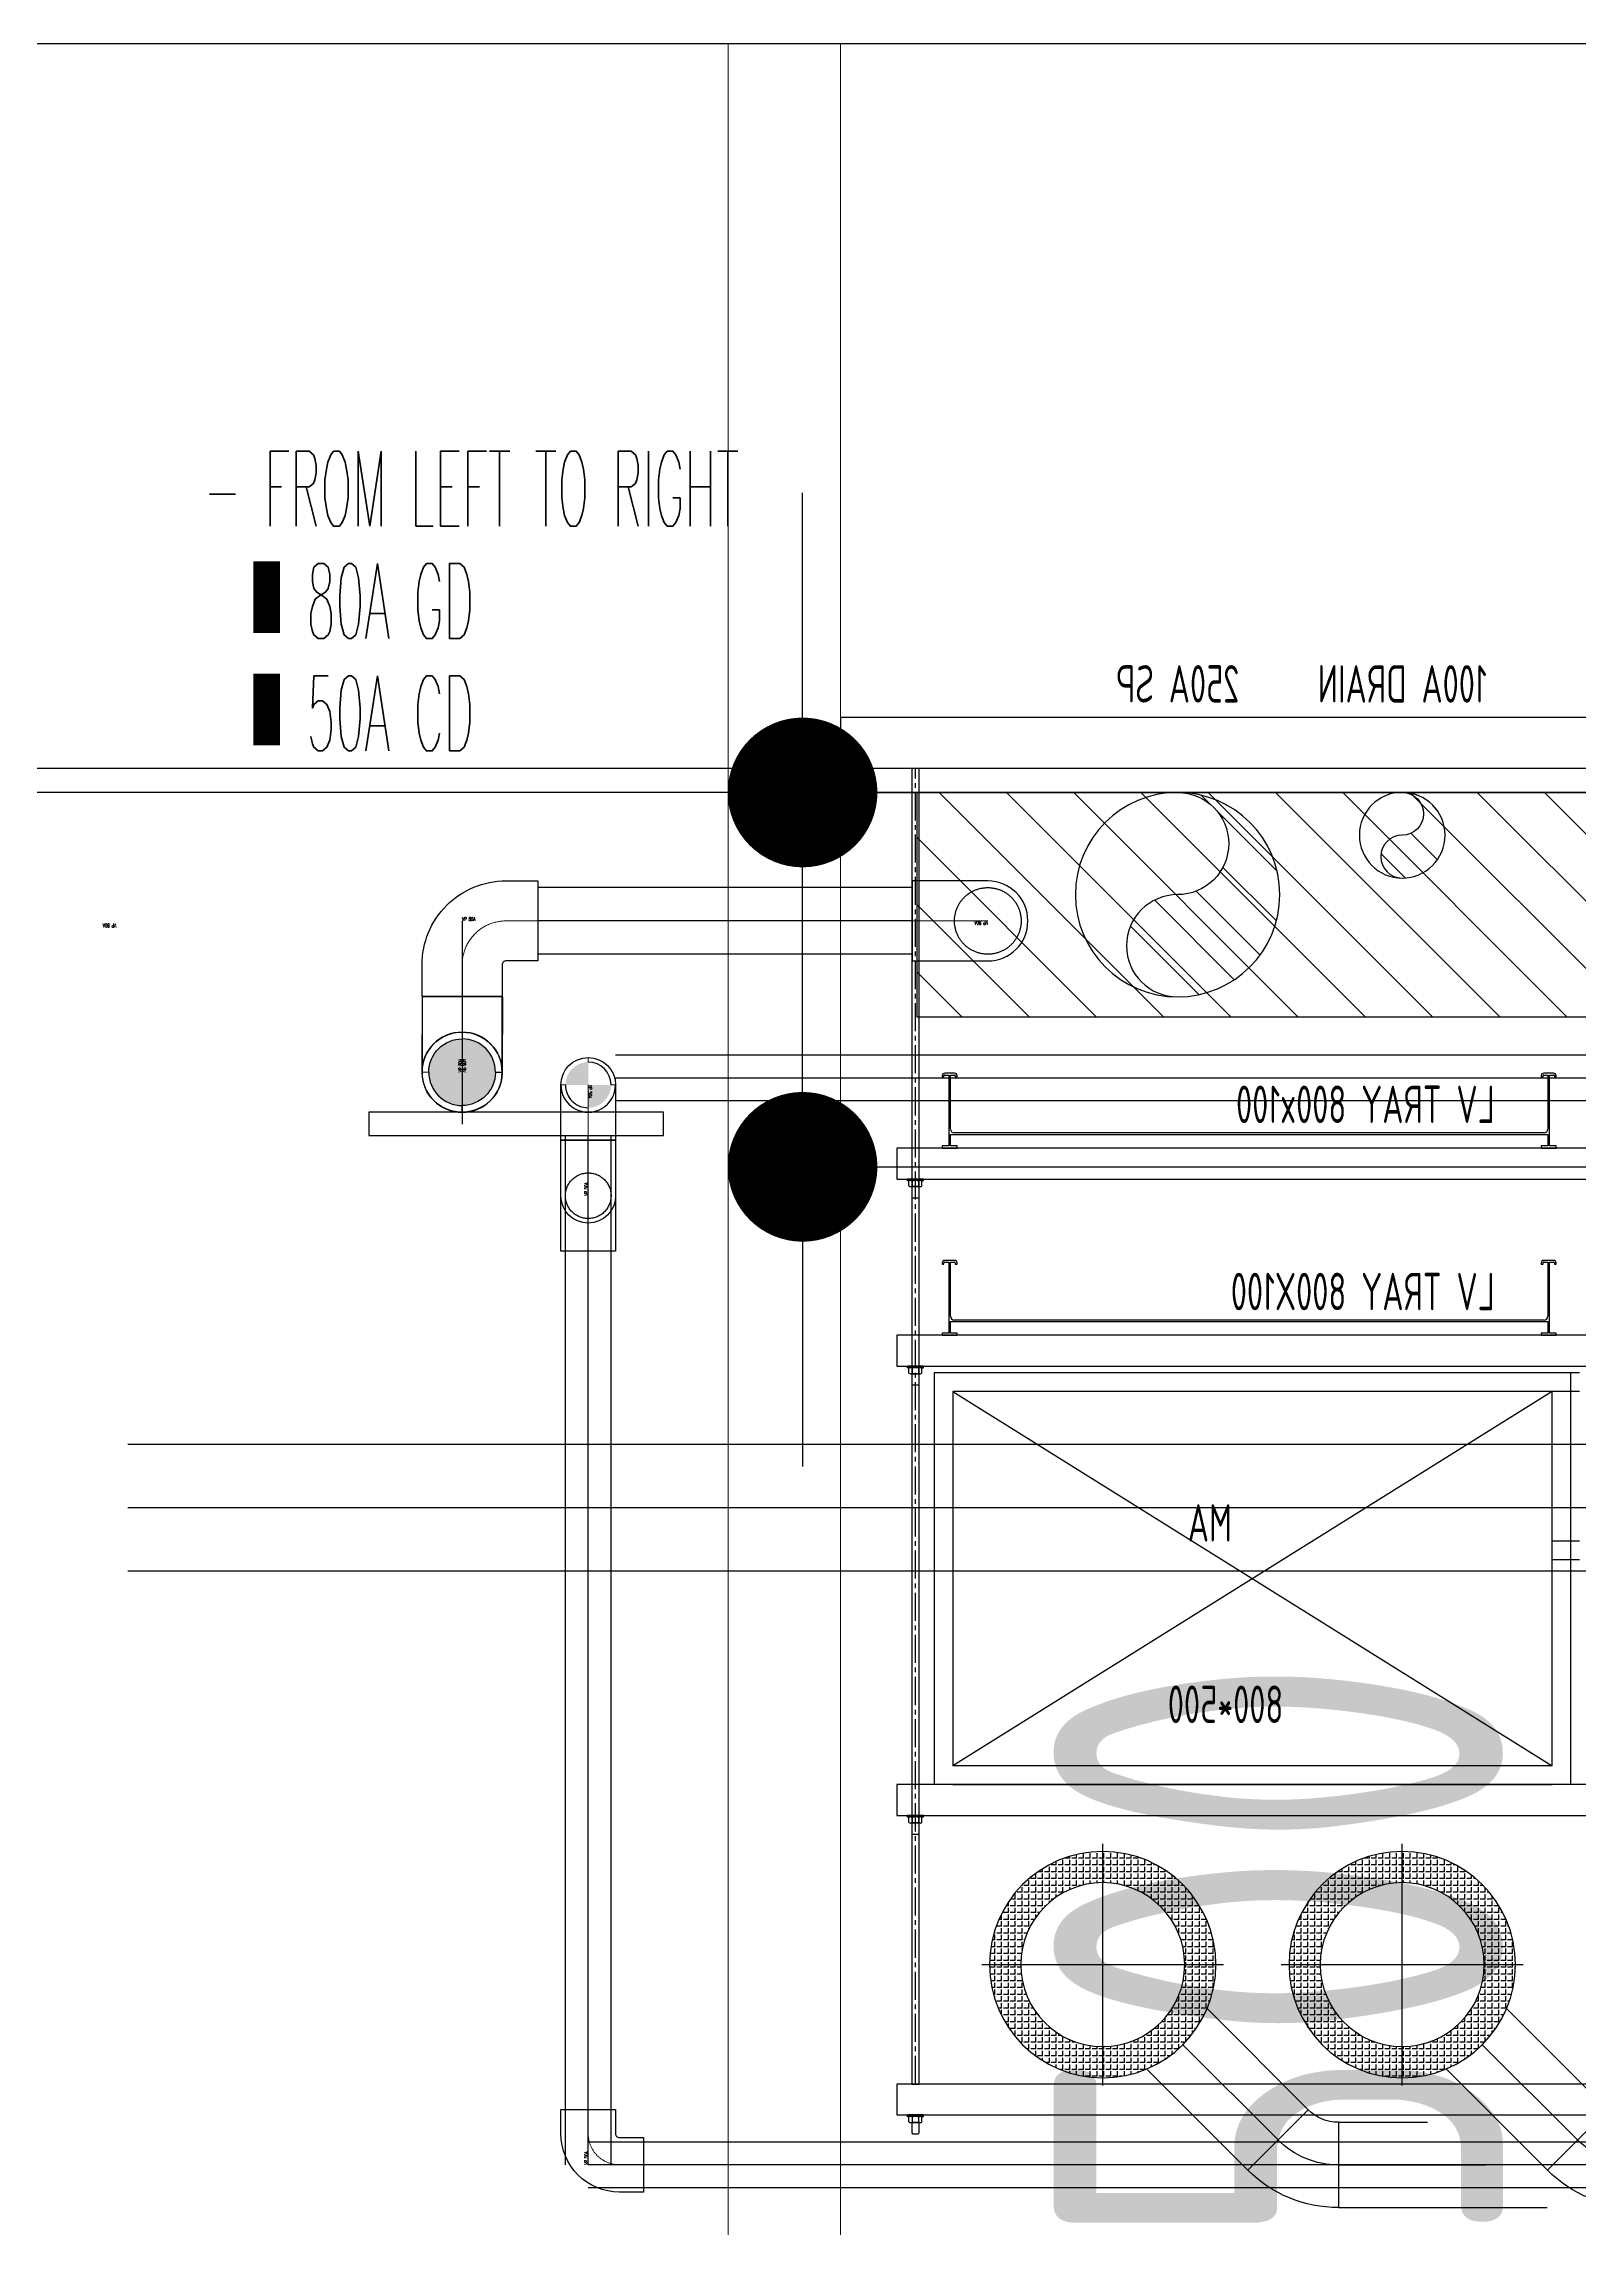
# Model space of a CAD drawing. Header units: millimetres. Extents: x -192235 to 515711, y 45168 to 947868.
# Drawn here: x 170386 to 172436, y 460807 to 463725 of the extents above; entities that cross this region are included whole.
import ezdxf
from ezdxf.enums import TextEntityAlignment as Align

# ---------------------------------------------------------------- set-up
doc = ezdxf.new("R2010")
doc.units = ezdxf.units.MM
doc.header["$LTSCALE"] = 1000
doc.header["$PDMODE"] = 1
for name, pattern in [('CENTER', [50.8, 31.75, -6.35, 6.35, -6.35]), ('DASHED', [19.05, 12.7, -6.35]), ('DIVIDE2', [15.875, 6.35, -3.175, 0, -3.175, 0, -3.175]), ('YFM1P-短$0$CENTER2', [1.125, 0.75, -0.125, 0.125, -0.125])]:
    doc.linetypes.add(name, pattern=pattern)
for name, color, linetype in [('0317新路徑', 240, 'Continuous'), ('L10 電池室消防排水 動力管', 240, 'Continuous'), ('M-TXT', 3, 'Continuous'), ('TPH12-SEC-@20-1$0$KABE1', 252, 'Continuous'), ('TPH12-SEC-@20-1$0$SIN-M', 252, 'Continuous'), ('TPH12-SEC-@20-1$0$STEEL3', 252, 'Continuous'), ('YFM1P-短$0$A-WALL-IN.200K', 7, 'Continuous'), ('YFM1P-短$0$E-XTR', 4, 'Continuous'), ('YFM1P-短$0$FS-LINE', 10, 'Continuous'), ('YFM1P-短$0$M-FOUN', 252, 'Continuous'), ('YFM1P-短$0$M-PIPE-CHWS12', 130, 'Continuous'), ('YFM1P-短$0$SM-SEC-Cm$0$SUPPORT', 2, 'Continuous'), ('YFM1P-短$0$SUPPORT', 2, 'Continuous'), ('YFM1P-短$0$U-ELE', 2, 'Continuous'), ('YFM1P-短$0$U-TXT', 3, 'Continuous')]:
    doc.layers.add(name, color=color, linetype=linetype)
doc.styles.add('aa-txt', font='simplex.shx', dxfattribs={"width": 0.7, "bigfont": 'chineset.shx'})
doc.styles.add('Romans', font='romans.shx', dxfattribs={"width": 0.6, "bigfont": 'stsl.shx'})
doc.styles.add('TPH12-SEC-@20-1$0$dim-txt', font='isocp.shx', dxfattribs={"width": 0.7, "bigfont": 'chineset.shx'})
doc.styles.add('YFM1P-短$0$dim-txt', font='isocp.shx', dxfattribs={"width": 0.7, "bigfont": 'chineset.shx'})
doc.dimstyles.new('TPH12-SEC-@20-1$0$ARCH-dim-2000', dxfattribs={"dimscale": 2000, "dimtxt": 0.3, "dimasz": 0.1, "dimexe": 0.1, "dimexo": 0.1, "dimgap": 0.05, "dimtad": 1, "dimdec": 0, "dimrnd": 0.1, "dimdsep": 46, "dimlunit": 6, "dimtxsty": 'TPH12-SEC-@20-1$0$dim-txt', "dimblk": 'TPH12-SEC-@20-1$0$_Dot', "dimblk1": 'TPH12-SEC-@20-1$0$_Origin', "dimblk2": 'TPH12-SEC-@20-1$0$_Origin', "dimcen": 2, "dimclrd": 256, "dimclre": 256, "dimclrt": 256, "dimadec": 0, "dimazin": 0, "dimtfac": 1, "dimtdec": 1, "dimtix": 1, "dimtmove": 2, "dimatfit": 3, "dimldrblk": 'TPH12-SEC-@20-1$0$_Origin', "dimfxl": 1, "dimtvp": 1, "dimtolj": 1, "dimarcsym": 0})

# ---------------------------------------------------------------- blocks, each defined once
blk = doc.blocks.new('TPH12-SEC-@20-1$0$_Dot')
at = {"color": 0, "linetype": 'ByBlock', "lineweight": -2}
blk.add_line((-0.5, 0), (-1, 0), dxfattribs=at)
at = {"color": 0, "linetype": 'ByBlock', "const_width": 0.5}
blk.add_lwpolyline([(-0.25, 0, 1), (0.25, 0, 1)], format="xyb", close=True, dxfattribs=at)
blk = doc.blocks.new('*D911')
at = {"layer": 'DEFPOINTS', "color": 0, "transparency": 16777216}
for p in [(171399.2, 462725), (171399.2, 462725), (171399.2, 462225)]:
    blk.add_point(p, dxfattribs=at)
at = {"layer": 'TPH12-SEC-@20-1$0$SIN-M', "lineweight": -2, "transparency": 16777216}
for p, q in [((171399.2, 462925), (171399.2, 463125)), ((171399.2, 462225), (171399.2, 462725)), ((171399.2, 462025), (171399.2, 461825))]:
    blk.add_line(p, q, dxfattribs=at)
at = {"layer": 'TPH12-SEC-@20-1$0$SIN-M', "lineweight": -2, "transparency": 16777216, "xscale": 200, "yscale": 200, "zscale": 200}
for p, rotation in [((171399.2, 462725), 270), ((171399.2, 462225), 90)]:
    blk.add_blockref('TPH12-SEC-@20-1$0$_Dot', p, dxfattribs=dict(at, rotation=rotation))
at = {"layer": 'TPH12-SEC-@20-1$0$SIN-M', "transparency": 16777216, "insert": (172034.4, 461175.5), "char_height": 600, "attachment_point": 5, "rotation": 90, "style": 'TPH12-SEC-@20-1$0$dim-txt'}
blk.add_mtext('\\A1;500', dxfattribs=at)
blk = doc.blocks.new('TPH12-SEC-@20-1$0$_Origin')
at = {"color": 0, "linetype": 'ByBlock', "lineweight": -2}
blk.add_line((0, 0), (-1, 0), dxfattribs=at)
blk.add_circle((0, 0), 0.5, dxfattribs=at)
blk = doc.blocks.new('YFM1P-短$0$Nut-M10')
for p, q in [((-10.9, 1.5), (-10.9, 0.5)), ((-8.7, 2.8), (-10.6, 2)), ((-10.4, 2), (10.4, 2)), ((-10.4, 0), (10.4, 0)), ((-8.7, 9.2), (-8.7, 2.8)), ((6.5, 10), (-6.5, 10)), ((-4.3, 9.2), (-4.3, 2.8)), ((4.3, 2.8), (4.3, 9.2)), ((8.7, 9.2), (8.7, 2.8)), ((8.7, 2.8), (10.6, 2)), ((10.9, 1.5), (10.9, 0.5))]:
    blk.add_line(p, q)
for centre, radius, start, end in [((-10.4, 1.5), 0.5, 90, 180), ((-10.4, 0.5), 0.5, 180, 270), ((-6.5, 6.7), 3.33, 49.441, 130.559), ((-6.5, 5.3), 3.33, 229.441, 310.559), ((0, -2.1), 12.1, 69.065, 110.935), ((0, 14.1), 12.1, 249.065, 290.935), ((6.5, 6.7), 3.33, 49.441, 130.559), ((6.5, 5.3), 3.33, 229.441, 310.559), ((10.4, 1.5), 0.5, 0, 90), ((10.4, 0.5), 0.5, 270, 0)]:
    blk.add_arc(centre, radius, start, end)
blk = doc.blocks.new('*U1562')
for p, q in [((-1, 9.66), (-1, 9.5)), ((-1, 9.5), (-0.76, 9.5)), ((-0.76, 9.5), (-0.76, 9.66)), ((0.66, 10), (-0.66, 10)), ((-0.66, 9.76), (-0.12, 9.76)), ((-0.12, 9.76), (-0.12, 0.3)), ((0.12, 2.54), (0.12, 9.76)), ((0.12, 9.76), (0.66, 9.76)), ((0.76, 9.66), (0.76, 9.5)), ((0.76, 9.5), (1, 9.5)), ((1, 9.5), (1, 9.66)), ((79, 9.66), (79, 9.5)), ((79, 9.5), (79.24, 9.5)), ((79.24, 9.5), (79.24, 9.66)), ((80.66, 10), (79.34, 10)), ((79.34, 9.76), (79.88, 9.76)), ((79.88, 9.76), (79.88, 2.54)), ((80.12, 0.3), (80.12, 9.76)), ((80.12, 9.76), (80.66, 9.76)), ((80.76, 9.66), (80.76, 9.5)), ((80.76, 9.5), (81, 9.5)), ((81, 9.5), (81, 9.66)), ((-0.12, 0.3), (-1, 0.3)), ((-1, 0.3), (-1, 0)), ((-1, 0), (1, 0)), ((0.12, 1.84), (79.88, 1.84)), ((0.12, 0.3), (0.12, 1.84)), ((1, 0.3), (0.12, 0.3)), ((79.38, 2.04), (0.62, 2.04)), ((1, 0), (1, 0.3)), ((79.88, 0.3), (79, 0.3)), ((79, 0.3), (79, 0)), ((79, 0), (81, 0)), ((79.88, 1.84), (79.88, 0.3)), ((81, 0.3), (80.12, 0.3)), ((81, 0), (81, 0.3))]:
    blk.add_line(p, q)
for centre, radius, start, end in [((-0.66, 9.66), 0.34, 90, 180), ((-0.66, 9.66), 0.1, 90, 180), ((0.66, 9.66), 0.34, 360, 90), ((0.66, 9.66), 0.1, 360, 90), ((79.34, 9.66), 0.34, 90, 180), ((79.34, 9.66), 0.1, 90, 180), ((80.66, 9.66), 0.34, 0, 90), ((80.66, 9.66), 0.1, 360, 90), ((0.62, 2.54), 0.5, 180, 270), ((79.38, 2.54), 0.5, 270, 360)]:
    blk.add_arc(centre, radius, start, end)
blk = doc.blocks.new('YFM1P-短$0$A$C24c94526')
at = {"layer": 'YFM1P-短$0$M-PIPE-CHWS12'}
h = blk.add_hatch(dxfattribs=at)
h.set_pattern_fill('ANGLE', color=1, scale=1.303571)
h.set_pattern_definition([(0, (-176590.451, -605437.679), (0, 9.10544643), [6.62214286, -2.48330357]), (90, (-176590.451, -605437.679), (-9.10544643, 6e-16), [6.62214286, -2.48330357])])
edge = h.paths.add_edge_path()
edge.add_arc((1956, 381.5), 151.2, 0, 360)
edge = h.paths.add_edge_path(flags=17)
edge.add_arc((1956, 381.5), 109.5, 0, 360)
h = blk.add_hatch(dxfattribs=at)
h.set_pattern_fill('ANGLE', color=1, scale=1.303571)
h.set_pattern_definition([(0, (-176190.451, -605437.679), (0, 9.10544643), [6.62214286, -2.48330357]), (90, (-176190.451, -605437.679), (-9.10544643, 6e-16), [6.62214286, -2.48330357])])
edge = h.paths.add_edge_path()
edge.add_arc((2356, 381.5), 151.2, 0, 360)
edge = h.paths.add_edge_path(flags=17)
edge.add_arc((2356, 381.5), 109.5, 0, 360)
for p, q in [((1956, 220), (1956, 543)), ((2356, 220), (2356, 543)), ((2117.5, 381.5), (1794.5, 381.5)), ((2517.5, 381.5), (2194.5, 381.5)), ((1816.7, 322.8), (1681.6, 187.7)), ((2216.7, 322.8), (2081.6, 187.7)), ((1849.1, 274.6), (1721.9, 147.4)), ((2249.1, 274.6), (2121.9, 147.4)), ((1897.3, 242.2), (1762.2, 107.1)), ((2297.3, 242.2), (2162.2, 107.1)), ((1681.6, 187.7), (1762.2, 107.1)), ((2081.6, 187.7), (2162.2, 107.1)), ((1641.3, 171), (171, 171)), ((171, 57), (171, 171)), ((1641.3, 171), (1641.3, 57)), ((2041.3, 171), (1922.2, 171)), ((2041.3, 171), (2041.3, 57)), ((1641.3, 114), (171, 114)), ((2041.3, 114), (1844.4, 114)), ((1641.3, 57), (171, 57)), ((2041.3, 57), (1762.6, 57)), ((114, 0), (0, 0))]:
    blk.add_line(p, q, dxfattribs=at)
for centre, radius in [((1956, 381.5), 151.2), ((2356, 381.5), 151.2), ((1956, 381.5), 109.5), ((2356, 381.5), 109.5)]:
    blk.add_circle(centre, radius, dxfattribs=at)
for centre, radius, start, end in [((1641.3, 228), 57, 270, 315), ((2041.3, 228), 57, 270, 315), ((171, 0), 171, 90, 180), ((1641.3, 228), 114, 270, 315), ((2041.3, 228), 114, 270, 315), ((171, 0), 114, 90, 180), ((1641.3, 228), 171, 270, 315), ((2041.3, 228), 171, 270, 315), ((171, 0), 57, 90, 180)]:
    blk.add_arc(centre, radius, start, end, dxfattribs=at)
blk = doc.blocks.new('YFM1P-短$0$剖面元素_4490_4', base_point=(73786.37, -4309.23))
at = {"layer": 'YFM1P-短$0$A-WALL-IN.200K', "color": 1, "lineweight": 0}
for p, q in [((75641.37, -3286.73), (75641.37, -3819.23)), ((75656.37, -3286.73), (75656.37, -3819.23))]:
    blk.add_line(p, q, dxfattribs=at)
blk = doc.blocks.new('YFM1P-短$0$A$Cec50b6d4')
at = {"layer": 'YFM1P-短$0$A-WALL-IN.200K', "lineweight": 0}
blk.add_blockref('YFM1P-短$0$剖面元素_4490_4', (0, 0), dxfattribs=at)
blk = doc.blocks.new('YFM1P-短')
at = {"layer": 'YFM1P-短$0$E-XTR'}
h = blk.add_hatch(dxfattribs=at)
h.set_pattern_fill('ANSI31', color=256, scale=20, style=0)
h.set_pattern_definition([(45, (20356.235, 448116.99), (-44.90128, 44.90128), [])])
h.paths.add_polyline_path([(118447.8, 462425), (118447.8, 462725), (115350, 462725), (115350, 462425)])
at = {"layer": 'YFM1P-短$0$FS-LINE'}
h = blk.add_hatch(dxfattribs=at)
h.set_pattern_fill('ANSI31', color=256, scale=15, style=0)
h.set_pattern_definition([(45, (80483.756, 398609.82), (-33.67596, 33.67596), [])])
edge = h.paths.add_edge_path()
edge.add_arc((117800, 462667.9), 57.2, 90, 270)
edge.add_arc((117800, 462639.3), 28.6, 270, 450)
edge.add_arc((117800, 462696.4), 28.6, 90, 270, ccw=False)
h = blk.add_hatch(dxfattribs=at)
h.set_pattern_fill('ANSI31', color=256, scale=15, style=0)
h.set_pattern_definition([(45, (78788.474, 398503.683), (-33.67596, 33.67596), [])])
edge = h.paths.add_edge_path()
edge.add_arc((118100, 462520.2), 68.3, 270, 450)
edge.add_arc((118100, 462656.7), 68.3, 90, 270, ccw=False)
edge.add_arc((118100, 462588.5), 136.5, 90, 270)
at = {"layer": 'YFM1P-短$0$E-XTR'}
blk.add_lwpolyline([(118447.8, 462725), (115350, 462725), (115350, 462425), (118447.8, 462425)], close=True, dxfattribs=at)
at = {"layer": 'YFM1P-短$0$FS-LINE'}
blk.add_lwpolyline([(117140, 462825), (118550, 462825), (118550, 462725), (117140, 462725)], close=True, dxfattribs=at)
for points in [[(117800, 462725, 1), (117800, 462667.9, -1), (117800, 462610.7, -1)], [(118100, 462452, -1), (118100, 462725, 1), (118100, 462588.5, -1)]]:
    blk.add_lwpolyline(points, format="xyb", close=True, dxfattribs=at)
for centre, radius in [((117800, 462667.9), 57.2), ((118100, 462588.5), 136.5)]:
    blk.add_circle(centre, radius, dxfattribs=at)
at = {"layer": 'YFM1P-短$0$M-FOUN', "color": 5}
for p, q in [((117563.5, 461950), (117600, 461950)), ((117575, 461950), (118425, 461950)), ((117575, 461400), (117575, 461950)), ((118425, 461950), (118425, 461400)), ((117563.5, 461925), (117600, 461925)), ((117600, 461425), (117600, 461925)), ((118400, 461925), (117600, 461425)), ((117600, 461925), (118400, 461425)), ((117600, 461925), (118400, 461925)), ((118400, 461925), (118400, 461425)), ((117563.5, 461725), (117600, 461725)), ((117563.5, 461700), (117600, 461700)), ((117600, 461425), (118400, 461425)), ((117575, 461400), (118425, 461400)), ((118400, 461400), (117600, 461400))]:
    blk.add_line(p, q, dxfattribs=at)
at = {"layer": 'YFM1P-短$0$SM-SEC-Cm$0$SUPPORT'}
blk.add_lwpolyline([(118454.8, 461000), (118445.2, 461000), (118445.2, 462757), (118454.8, 462757)], close=True, dxfattribs=at)
at = {"layer": 'YFM1P-短$0$SUPPORT', "linetype": 'YFM1P-短$0$CENTER2', "ltscale": 0.05}
blk.add_line((118450, 461000), (118450, 462757), dxfattribs=at)
at = {"layer": 'YFM1P-短$0$SUPPORT'}
for points in [[(117525, 462250), (118475, 462250), (118475, 462208.7), (117525, 462208.7)], [(118446.2, 462183.7), (118445.2, 462184.7), (118445.2, 462198.7), (118454.8, 462198.7), (118454.8, 462184.7), (118453.8, 462183.7)], [(117525, 462000), (118475, 462000), (118475, 461958.7), (117525, 461958.7)], [(118446.2, 461933.7), (118445.2, 461934.7), (118445.2, 461948.7), (118454.8, 461948.7), (118454.8, 461934.7), (118453.8, 461933.7)], [(117525, 461400), (118475, 461400), (118475, 461358.7), (117525, 461358.7)], [(118446.2, 461333.7), (118445.2, 461334.7), (118445.2, 461348.7), (118454.8, 461348.7), (118454.8, 461334.7), (118453.8, 461333.7)], [(117525, 461000), (118475, 461000), (118475, 460958.7), (117525, 460958.7)], [(118446.2, 460933.7), (118445.2, 460934.7), (118445.2, 460948.7), (118454.8, 460948.7), (118454.8, 460934.7), (118453.8, 460933.7)]]:
    blk.add_lwpolyline(points, close=True, dxfattribs=at)
at = {"layer": 'YFM1P-短$0$M-FOUN', "xscale": 10, "yscale": 10, "zscale": 10}
blk.add_blockref('YFM1P-短$0$A$Cec50b6d4', (100000, 453500), dxfattribs=at)
at = {"layer": 'YFM1P-短$0$M-FOUN'}
blk.add_blockref('YFM1P-短$0$A$C24c94526', (115844, 460778), dxfattribs=at)
at = {"layer": 'YFM1P-短$0$SUPPORT', "xscale": -1, "rotation": 180}
for p in [(118450, 462208.7), (118450, 461958.7), (118450, 461358.7), (118450, 460958.7)]:
    blk.add_blockref('YFM1P-短$0$Nut-M10', p, dxfattribs=at)
at = {"layer": 'YFM1P-短$0$U-ELE', "xscale": -10, "yscale": 10, "zscale": 10}
for p in [(118404.4, 462250), (118404.4, 462000)]:
    blk.add_blockref('*U1562', p, dxfattribs=at)
at = {"layer": 'YFM1P-短$0$FS-LINE', "style": 'YFM1P-短$0$dim-txt', "width": 0.7}
for s, p in [('100A DRAIN', (117800, 462870)), ('250A SP', (118100, 462870))]:
    blk.add_text(s, height=50, dxfattribs=at).set_placement(p, align=Align.MIDDLE)
at = {"layer": 'YFM1P-短$0$U-TXT', "style": 'YFM1P-短$0$dim-txt', "width": 0.7}
for s, p in [('LV TRAY 800x100', (117676.6, 462283.5)), ('LV TRAY 800X100', (117676.6, 462033.5)), ('MA', (118027.4, 461724.5)), ('800*500', (117958.9, 461482.2))]:
    blk.add_text(s, height=50, dxfattribs=at).set_placement(p)
blk = doc.blocks.new('*U383')
at = {"color": 0, "lineweight": -2}
for p, q in [((-134.5, 784.1), (-134.5, -2552.8)), ((34.5, 784.1), (34.5, -2552.8))]:
    blk.add_line(p, q, dxfattribs=at)
at = {"color": 40, "linetype": 'CENTER', "ltscale": 0.5}
blk.add_line((-50, 784.1), (-50, -2552.8), dxfattribs=at)
at = {"layer": 'DEFPOINTS', "style": 'Romans', "width": 0.6}
blk.add_attdef('Size', (-46.4, -8.6), '', height=5, rotation=270, dxfattribs=at)
blk = doc.blocks.new('*U384')
at = {"color": 0, "lineweight": -2}
for p, q in [((-1105.4, 44.5), (-604.4, 44.5)), ((-1105.4, -44.5), (-604.4, -44.5))]:
    blk.add_line(p, q, dxfattribs=at)
at = {"color": 40, "linetype": 'CENTER', "ltscale": 0.5}
blk.add_line((-1105.4, 0), (-604.4, 0), dxfattribs=at)
at = {"layer": 'DEFPOINTS', "style": 'Romans', "width": 0.6}
blk.add_attdef('Size', (-41.4, 3.6), '', height=5, dxfattribs=at)
blk = doc.blocks.new('*U374')
at = {"color": 40, "linetype": 'CENTER', "lineweight": 15, "ltscale": 0.5}
blk.add_line((101, 0), (0, 0), dxfattribs=at)
at = {"color": 0, "lineweight": -2}
blk.add_lwpolyline([(101, 53.5), (0, 53.5, 1), (0, -53.5), (101, -53.5)], format="xyb", close=True, dxfattribs=at)
at = {"layer": 'DEFPOINTS', "linetype": 'DASHED'}
blk.add_circle((0, 0), 44.5, dxfattribs=at)
at = {"layer": 'DEFPOINTS', "style": 'Romans', "width": 0.6}
blk.add_text('VP 80A', height=5, dxfattribs=at).set_placement((0, 0))
blk = doc.blocks.new('*U375')
at = {"color": 0, "lineweight": -2}
blk.add_lwpolyline([(53.5, -58.5), (53.5, -101), (-53.5, -101), (-53.5, -58.5, -0.414214), (58.5, 53.5), (101, 53.5), (101, -53.5), (58.5, -53.5, 0.414214)], format="xyb", close=True, dxfattribs=at)
at = {"color": 40, "linetype": 'CENTER', "lineweight": 15, "ltscale": 0.5}
blk.add_lwpolyline([(101, 0), (58.5, 0, 0.414214), (0, -58.5), (0, -101)], format="xyb", dxfattribs=at)
at = {"layer": 'DEFPOINTS', "style": 'Romans', "width": 0.6}
blk.add_text('VP 80A', height=5, dxfattribs=at).set_placement((0, 0))
blk = doc.blocks.new('*U376')
at = {"lineweight": -2}
h = blk.add_hatch(color=0, dxfattribs=at)
edge = h.paths.add_edge_path()
edge.add_line((0, -44.5), (0, 0))
edge.add_line((0, 0), (-44.5, 0))
edge.add_arc((0, 0), 44.5, 180, 270)
edge = h.paths.add_edge_path()
edge.add_line((0, 44.5), (0, 0))
edge.add_line((0, 0), (44.5, 0))
edge.add_arc((0, 0), 44.5, 0, 90)
at = {"color": 40, "linetype": 'CENTER', "lineweight": 15, "ltscale": 0.5}
for p, q in [((0, 53.5), (0, 44.5)), ((-53.5, 0), (-44.5, 0)), ((101, 0), (0, 0)), ((44.5, 0), (53.5, 0)), ((0, -44.5), (0, -53.5))]:
    blk.add_line(p, q, dxfattribs=at)
at = {"color": 0, "lineweight": -2}
blk.add_lwpolyline([(101, 53.5), (0, 53.5, 1), (0, -53.5), (101, -53.5)], format="xyb", close=True, dxfattribs=at)
for radius, start, end in [(44.5, 90, 180), (53.5, 270, 90), (44.5, 270, 0)]:
    blk.add_arc((0, 0), radius, start, end, dxfattribs=at)
at = {"layer": 'DEFPOINTS', "style": 'Romans', "width": 0.6}
blk.add_text('VP 80A', height=5, dxfattribs=at).set_placement((0, 0))
blk = doc.blocks.new('*U385')
at = {"color": 0, "lineweight": -2}
for p, q in [((-134.5, 784.1), (-134.5, -2552.8)), ((34.5, 784.1), (34.5, -2552.8))]:
    blk.add_line(p, q, dxfattribs=at)
at = {"color": 40, "linetype": 'CENTER', "ltscale": 0.5}
blk.add_line((-50, 784.1), (-50, -2552.8), dxfattribs=at)
at = {"layer": 'DEFPOINTS', "style": 'Romans', "width": 0.6}
blk.add_attdef('Size', (-46.4, -8.6), '', height=5, rotation=270, dxfattribs=at)
blk = doc.blocks.new('*U377')
at = {"lineweight": -2}
h = blk.add_hatch(color=0, dxfattribs=at)
edge = h.paths.add_edge_path()
edge.add_line((0, -30.5), (0, 0))
edge.add_line((0, 0), (-30.5, 0))
edge.add_arc((0, 0), 30.5, 180, 270)
edge = h.paths.add_edge_path()
edge.add_line((0, 30.5), (0, 0))
edge.add_line((0, 0), (30.5, 0))
edge.add_arc((0, 0), 30.5, 0, 90)
at = {"color": 40, "linetype": 'CENTER', "lineweight": 15, "ltscale": 0.2}
for p, q in [((0, 36.5), (0, 30.5)), ((-36.5, 0), (-30.5, 0)), ((74, 0), (0, 0)), ((30.5, 0), (36.5, 0)), ((0, -30.5), (0, -36.5))]:
    blk.add_line(p, q, dxfattribs=at)
at = {"color": 0, "lineweight": -2}
blk.add_lwpolyline([(0, 36.5), (74, 36.5), (74, -36.5), (0, -36.5, -1)], format="xyb", close=True, dxfattribs=at)
for radius, start, end in [(30.5, 90, 180), (36.5, 270, 90), (30.5, 270, 0)]:
    blk.add_arc((0, 0), radius, start, end, dxfattribs=at)
at = {"layer": 'DEFPOINTS', "style": 'Romans', "width": 0.6}
blk.add_text('VP 50A', height=5, dxfattribs=at).set_placement((0, 0))
blk = doc.blocks.new('*U378')
at = {"color": 40, "linetype": 'CENTER', "lineweight": 15, "ltscale": 0.2}
blk.add_line((74, 0), (0, 0), dxfattribs=at)
at = {"color": 0, "lineweight": -2}
blk.add_lwpolyline([(0, 36.5), (74, 36.5), (74, -36.5), (0, -36.5, -1)], format="xyb", close=True, dxfattribs=at)
at = {"layer": 'DEFPOINTS', "linetype": 'DASHED'}
blk.add_circle((0, 0), 30.5, dxfattribs=at)
at = {"layer": 'DEFPOINTS', "style": 'Romans', "width": 0.6}
blk.add_text('VP 50A', height=5, dxfattribs=at).set_placement((0, 0))
blk = doc.blocks.new('*U379')
at = {"color": 0, "lineweight": -2}
blk.add_lwpolyline([(0, -36.5), (-74, -36.5), (-74, 36.5), (0, 36.5)], dxfattribs=at)
at = {"layer": 'DEFPOINTS', "style": 'Romans', "width": 0.6}
blk.add_text('VP 50A', height=5, dxfattribs=at).set_placement((0, 0))
blk = doc.blocks.new('*U388')
at = {"color": 0, "lineweight": -2}
for p, q in [((34.8, 30.5), (1841.8, 30.5)), ((34.8, -30.5), (1841.8, -30.5))]:
    blk.add_line(p, q, dxfattribs=at)
at = {"color": 40, "linetype": 'CENTER', "ltscale": 0.5}
blk.add_line((34.8, 0), (1841.8, 0), dxfattribs=at)
at = {"layer": 'DEFPOINTS', "style": 'Romans', "width": 0.6}
blk.add_attdef('Size', (-41.4, 3.6), '', height=5, dxfattribs=at)
blk = doc.blocks.new('*U390')
at = {"color": 0, "lineweight": -2}
for p, q in [((-3115.1, 30.5), (1436.6, 30.5)), ((-3115.1, -30.5), (1436.6, -30.5))]:
    blk.add_line(p, q, dxfattribs=at)
at = {"color": 40, "linetype": 'CENTER', "ltscale": 0.5}
blk.add_line((-3115.1, 0), (1436.6, 0), dxfattribs=at)
at = {"layer": 'DEFPOINTS', "style": 'Romans', "width": 0.6}
blk.add_attdef('Size', (-41.4, 3.6), '', height=5, dxfattribs=at)
blk = doc.blocks.new('*U389')
at = {"color": 0, "lineweight": -2}
for p, q in [((621.4, 30.5), (1996.4, 30.5)), ((621.4, -30.5), (1996.4, -30.5))]:
    blk.add_line(p, q, dxfattribs=at)
at = {"color": 40, "linetype": 'CENTER', "ltscale": 0.5}
blk.add_line((621.4, 0), (1996.4, 0), dxfattribs=at)
at = {"layer": 'DEFPOINTS', "style": 'Romans', "width": 0.6}
blk.add_attdef('Size', (-41.4, 3.6), '', height=5, dxfattribs=at)
blk = doc.blocks.new('*U380')
at = {"color": 0, "lineweight": -2}
blk.add_lwpolyline([(36.5, -41.5), (36.5, -74), (-36.5, -74), (-36.5, -41.5, -0.414214), (41.5, 36.5), (74, 36.5), (74, -36.5), (41.5, -36.5, 0.414214)], format="xyb", close=True, dxfattribs=at)
at = {"color": 40, "linetype": 'CENTER', "lineweight": 15, "ltscale": 0.2}
blk.add_lwpolyline([(74, 0), (41.5, 0, 0.414214), (0, -41.5), (0, -74)], format="xyb", dxfattribs=at)
at = {"layer": 'DEFPOINTS', "style": 'Romans', "width": 0.6}
blk.add_text('VP 50A', height=5, dxfattribs=at).set_placement((0, 0))
blk = doc.blocks.new('TPH12-SEC-@20-1')
at = {"layer": 'TPH12-SEC-@20-1$0$KABE1'}
blk.add_line((190390, 463725), (99610, 463725), dxfattribs=at)
at = {"layer": 'TPH12-SEC-@20-1$0$SIN-M'}
blk.add_line((171399.2, 462225), (174177.5, 462225), dxfattribs=at)
at = {"layer": 'TPH12-SEC-@20-1$0$STEEL3', "linetype": 'Continuous'}
for p, q in [((174650, 462757), (160350, 462757)), ((174650, 462725), (160350, 462725))]:
    blk.add_line(p, q, dxfattribs=at)
at = {"layer": 'TPH12-SEC-@20-1$0$SIN-M'}
dim = blk.add_linear_dim(base=(171399.2, 462725), p1=(171399.2, 462225), p2=(171399.2, 462725), angle=90, dimstyle='TPH12-SEC-@20-1$0$ARCH-dim-2000', dxfattribs=at)
dim.commit()
dim.dimension.update_dxf_attribs({"geometry": '*D911', "text_midpoint": (172034.4, 461175.5), "dimtype": 129})

msp = doc.modelspace()

# ---------------------------------------------------------------- block references
msp.add_blockref('TPH12-SEC-@20-1', (0, 0))

# ---------------------------------------------------------------- next in the draw order: linework, layer by layer
at = {"layer": '0317新路徑'}
msp.add_line((170944.59162, 462553.41147), (170944.59162, 462282.03473), dxfattribs=at)
at = {"layer": '0317新路徑', "color": 2}
msp.add_lwpolyline([(170819.84407, 462297.91145), (170819.84407, 462266.92157), (171213.53551, 462266.92157), (171213.53551, 462297.91145)], close=True, dxfattribs=at)

# ---------------------------------------------------------------- next in the draw order: block references
at = {"xscale": -1}
msp.add_blockref('YFM1P-短', (290000, 0), dxfattribs=at)
at = {"color": 240}
msp.add_blockref('*U375', (170944.59162, 462553.41147), dxfattribs=at)
for name, p, rotation in [('*U374', (171646.57862, 462553.41151), 180), ('*U376', (170944.5916, 462351.41145), 90)]:
    msp.add_blockref(name, p, dxfattribs=dict(at, rotation=rotation))
at = {"color": 240, "xscale": -1, "rotation": 269.7135234897229}
msp.add_blockref('*U376', (170944.59162, 462351.414), dxfattribs=at)
at = {"layer": '0317新路徑'}
for name, p, rotation, values in [('*U384', (170441.17849, 462553.41149), 180.0000000023116, {'Size': 'VP 80A'}), ('*U388', (172991.32425, 462343.43967), 180, {'Size': 'VP 50A'}), ('*U389', (171112.98045, 460270.57086), 90.00000000002758, {'Size': 'VP 50A'}), ('*U390', (172549.53213, 460892), 180, {'Size': 'VP 50A'})]:
    msp.add_blockref(name, p, dxfattribs=dict(at, rotation=rotation)).add_auto_attribs(values)
for name, p, rotation in [('*U377', (171112.98045, 462334.41467), 270), ('*U378', (171112.98045, 462186.41467), 90), ('*U379', (171112.98045, 462186.41467), 90), ('*U380', (171112.98045, 460892.22649), 90)]:
    msp.add_blockref(name, p, dxfattribs=dict(at, rotation=rotation))
at = {"layer": 'L10 電池室消防排水 動力管', "color": 240, "linetype": 'DIVIDE2', "rotation": 270}
for name in ['*U383', '*U385']:
    msp.add_blockref(name, (173051.14559, 461719.63937), dxfattribs=at).add_auto_attribs({'Size': 'VP 150A'})

# ---------------------------------------------------------------- next in the draw order: texts
at = {"layer": 'M-TXT', "style": 'aa-txt', "width": 0.45}
for s, p in [('- FROM LEFT TO RIGHT', (170599.35554, 463130.58732)), ('  ■ 80A GD', (170599.35554, 462980.58732)), ('  ■ 50A CD', (170599.35554, 462830.58732))]:
    msp.add_text(s, height=100, dxfattribs=at).set_placement(p, align=Align.MIDDLE_LEFT)

doc.saveas('drawing.dxf')
